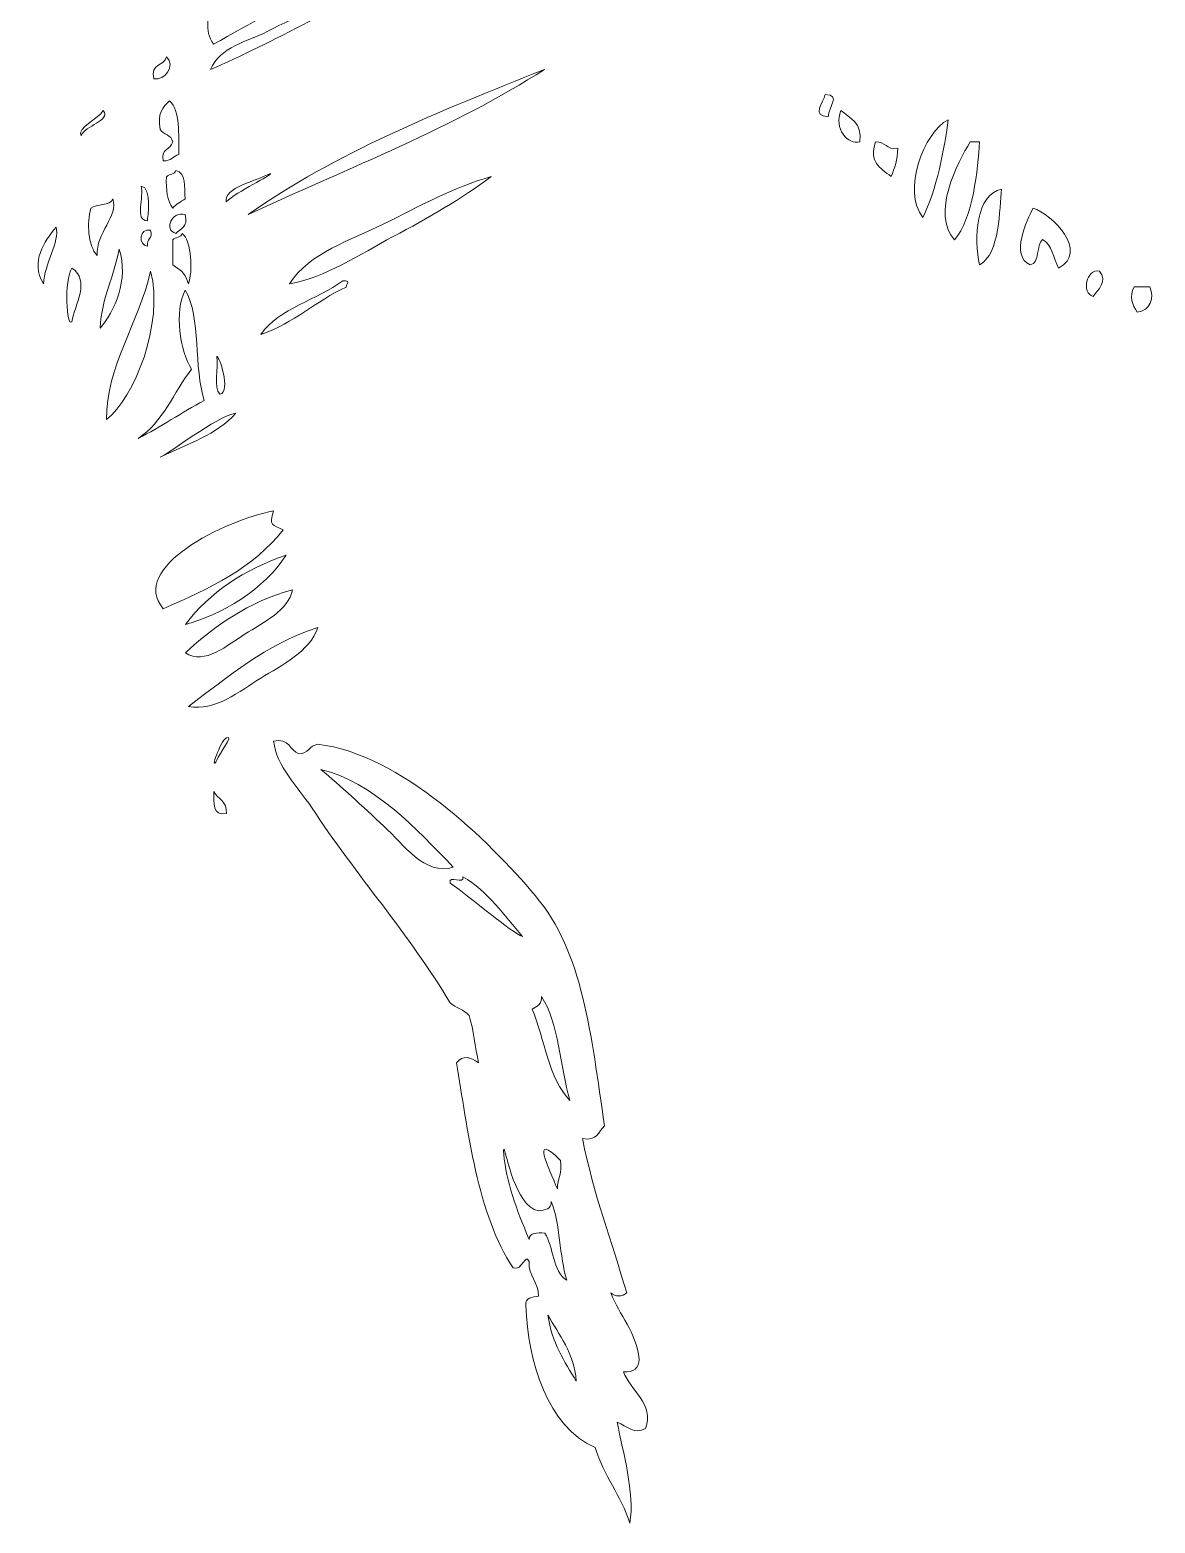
# Model space of a CAD drawing. Header units: inches. Extents: x 0.62 to 5.37, y -5.79 to -0.4.
# Drawn here: x 4.602 to 5.04, y -4.492 to -3.912 of the extents above; entities that cross this region are included whole.
import ezdxf

# ---------------------------------------------------------------- set-up
doc = ezdxf.new("R2010")
doc.units = ezdxf.units.IN
doc.header["$MEASUREMENT"] = 0
doc.layers.add('Layer 1', color=7, linetype='Continuous')

# ---------------------------------------------------------------- blocks, each defined once
blk = doc.blocks.new('block 98')
at = {"layer": 'Layer 1', "lineweight": 0}
blk.add_open_spline([(4.8026, -3.92751), (4.76166, -3.94376), (4.72091, -3.9602), (4.68742, -3.9839), (4.72648, -3.96579), (4.76779, -3.94989), (4.8026, -3.92751)], degree=3, knots=[0, 0, 0, 0, 1, 1, 1, 2, 2, 2, 2], dxfattribs=at)
blk = doc.blocks.new('block 102')
at = {"layer": 'Layer 1', "lineweight": 0}
blk.add_open_spline([(4.94965, -3.98509), (4.95482, -3.97492), (4.95831, -3.95733), (4.95947, -3.9471), (4.95014, -3.95172), (4.94131, -3.97491), (4.94965, -3.98509)], degree=3, knots=[0, 0, 0, 0, 1, 1, 1, 2, 2, 2, 2], dxfattribs=at)
blk = doc.blocks.new('block 104')
at = {"layer": 'Layer 1', "lineweight": 0}
blk.add_open_spline([(4.96191, -3.99368), (4.96919, -3.98576), (4.971, -3.96613), (4.97169, -3.95568), (4.97048, -3.95568), (4.96926, -3.95568), (4.96803, -3.95568), (4.96322, -3.96364), (4.95271, -3.98376), (4.96191, -3.99368)], degree=3, knots=[0, 0, 0, 0, 1, 1, 1, 2, 2, 2, 3, 3, 3, 3], dxfattribs=at)
blk = doc.blocks.new('block 109')
at = {"layer": 'Layer 1', "lineweight": 0}
blk.add_open_spline([(4.98027, -3.97406), (4.97025, -3.97598), (4.96937, -3.99319), (4.9717, -4.00348), (4.97967, -3.99925), (4.97941, -3.98142), (4.98027, -3.97406)], degree=3, knots=[0, 0, 0, 0, 1, 1, 1, 2, 2, 2, 2], dxfattribs=at)
blk = doc.blocks.new('block 111')
at = {"layer": 'Layer 1', "lineweight": 0}
blk.add_open_spline([(4.99622, -3.99367), (5.00008, -3.99552), (5.0003, -4.00102), (5.00237, -4.0047), (5.01448, -3.9984), (4.99986, -3.98381), (4.99254, -3.98142), (4.99006, -3.986), (4.98353, -4.00009), (4.99133, -4.00348), (4.99543, -4.00267), (4.99346, -3.99581), (4.99622, -3.99367)], degree=3, knots=[0, 0, 0, 0, 1, 1, 1, 2, 2, 2, 3, 3, 3, 4, 4, 4, 4], dxfattribs=at)
blk = doc.blocks.new('block 114')
at = {"layer": 'Layer 1', "lineweight": 0}
blk.add_open_spline([(5.01827, -4.00592), (5.01314, -4.00481), (5.01122, -4.01456), (5.01581, -4.01572), (5.0176, -4.0134), (5.02172, -4.0097), (5.01827, -4.00592)], degree=3, knots=[0, 0, 0, 0, 1, 1, 1, 2, 2, 2, 2], dxfattribs=at)
blk = doc.blocks.new('block 115')
at = {"layer": 'Layer 1', "lineweight": 0}
blk.add_open_spline([(4.69233, -4.03047), (4.70521, -4.0262), (4.71371, -4.01754), (4.72542, -4.01208), (4.72568, -4.01054), (4.72732, -4.00958), (4.72419, -4.00963), (4.71425, -4.01726), (4.6995, -4.02007), (4.69233, -4.03047)], degree=3, knots=[0, 0, 0, 0, 1, 1, 1, 2, 2, 2, 3, 3, 3, 3], dxfattribs=at)
blk = doc.blocks.new('block 118')
at = {"layer": 'Layer 1', "lineweight": 0}
blk.add_open_spline([(5.03788, -4.01205), (5.03584, -4.01205), (5.03381, -4.01205), (5.03174, -4.01205), (5.02987, -4.01589), (5.03099, -4.01889), (5.03299, -4.02184), (5.03795, -4.02123), (5.03995, -4.0163), (5.03788, -4.01205)], degree=3, knots=[0, 0, 0, 0, 1, 1, 1, 2, 2, 2, 3, 3, 3, 3], dxfattribs=at)
blk = doc.blocks.new('block 124')
at = {"layer": 'Layer 1', "lineweight": 0}
blk.add_open_spline([(4.65435, -4.13708), (4.67229, -4.12928), (4.68978, -4.12102), (4.70091, -4.10643), (4.69682, -4.1046), (4.6953, -4.10482), (4.69723, -4.09908), (4.67813, -4.10267), (4.64067, -4.12126), (4.65435, -4.13708)], degree=3, knots=[0, 0, 0, 0, 1, 1, 1, 2, 2, 2, 3, 3, 3, 3], dxfattribs=at)
blk = doc.blocks.new('block 126')
at = {"layer": 'Layer 1', "lineweight": 0}
blk.add_open_spline([(4.66293, -4.1432), (4.67671, -4.13975), (4.69392, -4.1293), (4.70215, -4.11625), (4.68582, -4.12197), (4.67245, -4.13066), (4.66293, -4.1432)], degree=3, knots=[0, 0, 0, 0, 1, 1, 1, 2, 2, 2, 2], dxfattribs=at)
blk = doc.blocks.new('block 130')
at = {"layer": 'Layer 1', "lineweight": 0}
blk.add_open_spline([(4.70459, -4.12972), (4.68731, -4.13449), (4.67447, -4.1437), (4.66293, -4.15422), (4.67043, -4.15925), (4.67952, -4.15105), (4.68622, -4.14688), (4.69307, -4.1426), (4.70309, -4.13767), (4.70459, -4.12972)], degree=3, knots=[0, 0, 0, 0, 1, 1, 1, 2, 2, 2, 3, 3, 3, 3], dxfattribs=at)
blk = doc.blocks.new('block 131')
at = {"layer": 'Layer 1', "lineweight": 0}
blk.add_open_spline([(4.71439, -4.14442), (4.69405, -4.15102), (4.67962, -4.16355), (4.66416, -4.17506), (4.67445, -4.17712), (4.68405, -4.16917), (4.69234, -4.16402), (4.70031, -4.15909), (4.71142, -4.15369), (4.71439, -4.14442)], degree=3, knots=[0, 0, 0, 0, 1, 1, 1, 2, 2, 2, 3, 3, 3, 3], dxfattribs=at)
blk = doc.blocks.new('block 134')
at = {"layer": 'Layer 1', "lineweight": 0}
blk.add_open_spline([(4.67397, -4.20815), (4.67397, -4.21263), (4.67349, -4.2176), (4.67887, -4.21672), (4.67934, -4.21175), (4.67552, -4.21108), (4.67397, -4.20815)], degree=3, knots=[0, 0, 0, 0, 1, 1, 1, 2, 2, 2, 2], dxfattribs=at)
blk = doc.blocks.new('block 173')
at = {"layer": 'Layer 1', "lineweight": 0}
blk.add_open_spline([(4.70336, -4.01085), (4.71722, -4.00851), (4.73058, -3.99945), (4.74379, -3.99247), (4.75722, -3.98536), (4.7705, -3.97767), (4.78178, -3.96919), (4.7671, -3.97323), (4.75342, -3.98099), (4.74011, -3.98756), (4.72706, -3.99403), (4.71134, -3.99859), (4.70336, -4.01085)], degree=3, knots=[0, 0, 0, 0, 1, 1, 1, 2, 2, 2, 3, 3, 3, 4, 4, 4, 4], dxfattribs=at)
blk = doc.blocks.new('block 176')
at = {"layer": 'Layer 1', "lineweight": 0}
blk.add_open_spline([(4.67887, -4.18732), (4.67654, -4.18838), (4.67226, -4.20107), (4.67519, -4.19589), (4.67598, -4.19353), (4.68213, -4.18584), (4.67887, -4.18732)], degree=3, knots=[0, 0, 0, 0, 1, 1, 1, 2, 2, 2, 2], dxfattribs=at)
blk = doc.blocks.new('block 182')
at = {"layer": 'Layer 1', "lineweight": 0}
blk.add_open_spline([(4.7144, -4.18976), (4.71123, -4.19025), (4.7107, -4.19342), (4.70706, -4.19344), (4.70342, -4.19216), (4.70346, -4.18723), (4.69724, -4.18853), (4.69842, -4.19857), (4.70645, -4.20594), (4.71196, -4.21426), (4.72932, -4.24057), (4.75012, -4.26383), (4.76587, -4.29024), (4.76795, -4.29226), (4.77138, -4.2929), (4.77323, -4.29514), (4.77502, -4.3007), (4.77561, -4.30746), (4.77691, -4.31351), (4.7738, -4.31136), (4.77094, -4.31037), (4.76833, -4.31351), (4.77251, -4.33843), (4.7767, -4.37372), (4.7904, -4.39317), (4.794, -4.39457), (4.79495, -4.38728), (4.79654, -4.39072), (4.79625, -4.39671), (4.80026, -4.39842), (4.8002, -4.40419), (4.79786, -4.40471), (4.79493, -4.40464), (4.7953, -4.40787), (4.79613, -4.42972), (4.80363, -4.45491), (4.82226, -4.46301), (4.82557, -4.47399), (4.8323, -4.48157), (4.83576, -4.49242), (4.83769, -4.48052), (4.83305, -4.465), (4.83083, -4.45321), (4.8347, -4.4547), (4.83732, -4.45815), (4.84187, -4.45565), (4.84545, -4.44606), (4.83583, -4.44095), (4.83329, -4.4336), (4.83727, -4.43391), (4.83919, -4.43214), (4.8394, -4.4287), (4.83809, -4.41777), (4.83173, -4.41187), (4.82839, -4.40296), (4.82999, -4.40453), (4.8329, -4.40453), (4.83451, -4.40296), (4.82871, -4.38303), (4.82154, -4.36447), (4.81735, -4.34292), (4.82312, -4.3442), (4.8235, -4.34009), (4.82592, -4.33802), (4.82051, -4.30234), (4.81773, -4.27074), (4.79896, -4.24857), (4.78079, -4.22708), (4.74676, -4.19356), (4.7144, -4.18976)], degree=3, knots=[0, 0, 0, 0, 1, 1, 1, 2, 2, 2, 3, 3, 3, 4, 4, 4, 5, 5, 5, 6, 6, 6, 7, 7, 7, 8, 8, 8, 9, 9, 9, 10, 10, 10, 11, 11, 11, 12, 12, 12, 13, 13, 13, 14, 14, 14, 15, 15, 15, 16, 16, 16, 17, 17, 17, 18, 18, 18, 19, 19, 19, 20, 20, 20, 21, 21, 21, 22, 22, 22, 23, 23, 23, 23], dxfattribs=at)
blk = doc.blocks.new('block 540')
at = {"layer": 'Layer 1', "lineweight": 0}
blk.add_open_spline([(4.76828, -3.85645), (4.73389, -3.86861), (4.70341, -3.88471), (4.67148, -3.89934), (4.67274, -3.9071), (4.66979, -3.91221), (4.67394, -3.91773), (4.70158, -3.9021), (4.73455, -3.88451), (4.76461, -3.87238), (4.7749, -3.86823), (4.78709, -3.86255), (4.7977, -3.8638), (4.79032, -3.86377), (4.78575, -3.86656), (4.78177, -3.86994), (4.81109, -3.86209), (4.83764, -3.85146), (4.86754, -3.84418), (4.86849, -3.83914), (4.86566, -3.8379), (4.86631, -3.83315), (4.79662, -3.84885), (4.73628, -3.87388), (4.68006, -3.90302), (4.70575, -3.88379), (4.73928, -3.87239), (4.76828, -3.85645)], degree=3, knots=[0, 0, 0, 0, 1, 1, 1, 2, 2, 2, 3, 3, 3, 4, 4, 4, 5, 5, 5, 6, 6, 6, 7, 7, 7, 8, 8, 8, 9, 9, 9, 9], dxfattribs=at)
blk = doc.blocks.new('block 555')
at = {"layer": 'Layer 1', "lineweight": 0}
blk.add_open_spline([(4.77073, -3.87483), (4.74692, -3.88769), (4.71868, -3.90055), (4.69477, -3.91283), (4.68727, -3.91667), (4.67619, -3.91879), (4.67271, -3.92753), (4.69589, -3.9177), (4.72536, -3.90084), (4.7499, -3.88954), (4.75807, -3.88578), (4.77225, -3.88427), (4.77319, -3.87605), (4.77292, -3.8751), (4.77217, -3.87463), (4.77073, -3.87483)], degree=3, knots=[0, 0, 0, 0, 1, 1, 1, 2, 2, 2, 3, 3, 3, 4, 4, 4, 5, 5, 5, 5], dxfattribs=at)
blk = doc.blocks.new('block 564')
at = {"layer": 'Layer 1', "lineweight": 0}
blk.add_open_spline([(4.65066, -3.93121), (4.6551, -3.93191), (4.6593, -3.92605), (4.65555, -3.92264), (4.65485, -3.92642), (4.649, -3.92506), (4.65066, -3.93121)], degree=3, knots=[0, 0, 0, 0, 1, 1, 1, 2, 2, 2, 2], dxfattribs=at)
blk = doc.blocks.new('block 565')
at = {"layer": 'Layer 1', "lineweight": 0}
blk.add_open_spline([(4.91287, -3.94589), (4.91283, -3.94208), (4.91813, -3.93734), (4.91165, -3.93731), (4.91091, -3.94032), (4.90619, -3.94563), (4.91287, -3.94589)], degree=3, knots=[0, 0, 0, 0, 1, 1, 1, 2, 2, 2, 2], dxfattribs=at)
blk = doc.blocks.new('block 566')
at = {"layer": 'Layer 1', "lineweight": 0}
blk.add_open_spline([(4.65311, -3.95081), (4.65421, -3.95298), (4.65762, -3.95285), (4.65801, -3.95571), (4.65733, -3.95871), (4.65327, -3.95833), (4.65433, -3.96307), (4.65738, -3.96326), (4.65813, -3.96115), (4.66046, -3.96062), (4.66018, -3.95273), (4.66113, -3.94361), (4.65679, -3.93979), (4.65406, -3.94197), (4.652, -3.94481), (4.65311, -3.95081)], degree=3, knots=[0, 0, 0, 0, 1, 1, 1, 2, 2, 2, 3, 3, 3, 4, 4, 4, 5, 5, 5, 5], dxfattribs=at)
blk = doc.blocks.new('block 567')
at = {"layer": 'Layer 1', "lineweight": 0}
blk.add_open_spline([(4.92514, -3.95569), (4.92626, -3.94804), (4.92119, -3.94657), (4.91779, -3.94344), (4.91486, -3.95064), (4.92055, -3.95692), (4.92514, -3.95569)], degree=3, knots=[0, 0, 0, 0, 1, 1, 1, 2, 2, 2, 2], dxfattribs=at)
blk = doc.blocks.new('block 570')
at = {"layer": 'Layer 1', "lineweight": 0}
blk.add_open_spline([(4.93738, -3.96917), (4.93861, -3.96588), (4.93992, -3.9627), (4.93986, -3.95814), (4.93535, -3.95894), (4.93516, -3.95549), (4.93128, -3.95568), (4.92876, -3.9635), (4.93273, -3.96571), (4.93738, -3.96917)], degree=3, knots=[0, 0, 0, 0, 1, 1, 1, 2, 2, 2, 3, 3, 3, 3], dxfattribs=at)
blk = doc.blocks.new('block 572')
at = {"layer": 'Layer 1', "lineweight": 0}
blk.add_open_spline([(4.65556, -3.9692), (4.65539, -3.97427), (4.6559, -3.97866), (4.65801, -3.98145), (4.65922, -3.97979), (4.66128, -3.97901), (4.66291, -3.97778), (4.66243, -3.97336), (4.66336, -3.96752), (4.65923, -3.96674), (4.65891, -3.96847), (4.65654, -3.96814), (4.65556, -3.9692)], degree=3, knots=[0, 0, 0, 0, 1, 1, 1, 2, 2, 2, 3, 3, 3, 4, 4, 4, 4], dxfattribs=at)
blk = doc.blocks.new('block 573')
at = {"layer": 'Layer 1', "lineweight": 0}
blk.add_open_spline([(4.64821, -3.98636), (4.64814, -3.98523), (4.65024, -3.97346), (4.64576, -3.97288), (4.647, -3.97696), (4.64304, -3.9862), (4.64821, -3.98636)], degree=3, knots=[0, 0, 0, 0, 1, 1, 1, 2, 2, 2, 2], dxfattribs=at)
blk = doc.blocks.new('block 575')
at = {"layer": 'Layer 1', "lineweight": 0}
blk.add_open_spline([(4.62615, -3.98146), (4.62465, -3.9873), (4.62504, -3.99571), (4.6286, -3.99984), (4.62824, -3.99087), (4.63703, -3.98459), (4.63473, -3.97778), (4.63373, -3.98086), (4.62827, -3.97948), (4.62615, -3.98146)], degree=3, knots=[0, 0, 0, 0, 1, 1, 1, 2, 2, 2, 3, 3, 3, 3], dxfattribs=at)
blk = doc.blocks.new('block 576')
at = {"layer": 'Layer 1', "lineweight": 0}
blk.add_open_spline([(4.65923, -3.99125), (4.661, -3.98934), (4.66417, -3.98883), (4.66291, -3.9839), (4.65765, -3.98242), (4.65434, -3.98992), (4.65923, -3.99125)], degree=3, knots=[0, 0, 0, 0, 1, 1, 1, 2, 2, 2, 2], dxfattribs=at)
blk = doc.blocks.new('block 578')
at = {"layer": 'Layer 1', "lineweight": 0}
blk.add_open_spline([(4.60777, -4.01086), (4.60812, -4.00304), (4.61423, -3.99448), (4.61267, -3.98881), (4.60821, -3.9945), (4.60248, -4.00193), (4.60777, -4.01086)], degree=3, knots=[0, 0, 0, 0, 1, 1, 1, 2, 2, 2, 2], dxfattribs=at)
blk = doc.blocks.new('block 579')
at = {"layer": 'Layer 1', "lineweight": 0}
blk.add_open_spline([(4.64821, -3.99615), (4.64771, -3.99321), (4.65046, -3.9935), (4.64944, -3.99002), (4.64493, -3.98886), (4.64457, -3.99605), (4.64821, -3.99615)], degree=3, knots=[0, 0, 0, 0, 1, 1, 1, 2, 2, 2, 2], dxfattribs=at)
blk = doc.blocks.new('block 580')
at = {"layer": 'Layer 1', "lineweight": 0}
blk.add_open_spline([(4.65801, -3.99371), (4.65801, -3.99698), (4.65801, -4.00024), (4.65801, -4.00351), (4.66099, -4.00566), (4.66249, -4.00555), (4.66414, -4.01085), (4.66582, -4.00628), (4.66555, -3.99427), (4.66169, -3.99125), (4.66136, -3.99298), (4.659, -3.99264), (4.65801, -3.99371)], degree=3, knots=[0, 0, 0, 0, 1, 1, 1, 2, 2, 2, 3, 3, 3, 4, 4, 4, 4], dxfattribs=at)
blk = doc.blocks.new('block 581')
at = {"layer": 'Layer 1', "lineweight": 0}
blk.add_open_spline([(4.62984, -4.02801), (4.63532, -4.02165), (4.64112, -4.00909), (4.63718, -3.99738), (4.63523, -4.00809), (4.63045, -4.01598), (4.62984, -4.02801)], degree=3, knots=[0, 0, 0, 0, 1, 1, 1, 2, 2, 2, 2], dxfattribs=at)
blk = doc.blocks.new('block 585')
at = {"layer": 'Layer 1', "lineweight": 0}
blk.add_open_spline([(4.61881, -4.02557), (4.61994, -4.01879), (4.62621, -4.00966), (4.61881, -4.00474), (4.61574, -4.00968), (4.61671, -4.0279), (4.61881, -4.02557)], degree=3, knots=[0, 0, 0, 0, 1, 1, 1, 2, 2, 2, 2], dxfattribs=at)
blk = doc.blocks.new('block 586')
at = {"layer": 'Layer 1', "lineweight": 0}
blk.add_open_spline([(4.63229, -4.06355), (4.643, -4.05546), (4.65474, -4.02612), (4.64944, -4.00596), (4.64491, -4.02573), (4.63211, -4.04309), (4.63229, -4.06355)], degree=3, knots=[0, 0, 0, 0, 1, 1, 1, 2, 2, 2, 2], dxfattribs=at)
blk = doc.blocks.new('block 591')
at = {"layer": 'Layer 1', "lineweight": 0}
blk.add_open_spline([(4.66538, -4.04395), (4.6584, -4.0529), (4.65432, -4.06475), (4.64454, -4.0709), (4.6536, -4.06648), (4.66138, -4.06077), (4.67028, -4.05621), (4.6661, -4.04363), (4.66917, -4.0238), (4.66292, -4.01332), (4.65842, -4.02139), (4.66099, -4.0373), (4.66538, -4.04395)], degree=3, knots=[0, 0, 0, 0, 1, 1, 1, 2, 2, 2, 3, 3, 3, 4, 4, 4, 4], dxfattribs=at)
blk = doc.blocks.new('block 595')
at = {"layer": 'Layer 1', "lineweight": 0}
blk.add_open_spline([(4.6764, -4.05374), (4.68088, -4.05273), (4.67591, -4.03842), (4.67517, -4.03904), (4.67596, -4.04357), (4.6736, -4.05124), (4.6764, -4.05374)], degree=3, knots=[0, 0, 0, 0, 1, 1, 1, 2, 2, 2, 2], dxfattribs=at)
blk = doc.blocks.new('block 643')
at = {"layer": 'Layer 1', "lineweight": 0}
blk.add_open_spline([(4.74013, -4.22161), (4.74783, -4.22868), (4.75593, -4.24097), (4.76711, -4.23754), (4.75294, -4.2227), (4.73575, -4.20435), (4.71563, -4.19956), (4.72334, -4.20599), (4.73169, -4.21385), (4.74013, -4.22161)], degree=3, knots=[0, 0, 0, 0, 1, 1, 1, 2, 2, 2, 3, 3, 3, 3], dxfattribs=at)
blk = doc.blocks.new('block 665')
at = {"layer": 'Layer 1', "lineweight": 0}
blk.add_open_spline([(4.79774, -4.29269), (4.80264, -4.30452), (4.80419, -4.31972), (4.81245, -4.32821), (4.80846, -4.31504), (4.80829, -4.29806), (4.8014, -4.28778), (4.80163, -4.29084), (4.79953, -4.29161), (4.79774, -4.29269)], degree=3, knots=[0, 0, 0, 0, 1, 1, 1, 2, 2, 2, 3, 3, 3, 3], dxfattribs=at)
blk = doc.blocks.new('block 681')
at = {"layer": 'Layer 1', "lineweight": 0}
blk.add_open_spline([(4.81492, -4.43727), (4.814, -4.42593), (4.80821, -4.41946), (4.80388, -4.41155), (4.80532, -4.42235), (4.81034, -4.42958), (4.81492, -4.43727)], degree=3, knots=[0, 0, 0, 0, 1, 1, 1, 2, 2, 2, 2], dxfattribs=at)
blk = doc.blocks.new('block 797')
at = {"layer": 'Layer 1', "lineweight": 0}
blk.add_open_spline([(4.62247, -3.95328), (4.62378, -3.94922), (4.63404, -3.94774), (4.63105, -3.94347), (4.62909, -3.94687), (4.62065, -3.95017), (4.62247, -3.95328)], degree=3, knots=[0, 0, 0, 0, 1, 1, 1, 2, 2, 2, 2], dxfattribs=at)
blk = doc.blocks.new('block 799')
at = {"layer": 'Layer 1', "lineweight": 0}
blk.add_open_spline([(4.67885, -3.97901), (4.68275, -3.97494), (4.69675, -3.96859), (4.696, -3.96796), (4.69037, -3.97093), (4.67779, -3.97341), (4.67885, -3.97901)], degree=3, knots=[0, 0, 0, 0, 1, 1, 1, 2, 2, 2, 2], dxfattribs=at)
blk = doc.blocks.new('block 811')
at = {"layer": 'Layer 1', "lineweight": 0}
blk.add_open_spline([(4.65312, -4.07826), (4.66352, -4.07312), (4.67534, -4.06943), (4.68253, -4.0611), (4.67484, -4.06256), (4.65672, -4.07676), (4.65312, -4.07826)], degree=3, knots=[0, 0, 0, 0, 1, 1, 1, 2, 2, 2, 2], dxfattribs=at)
blk = doc.blocks.new('block 835')
at = {"layer": 'Layer 1', "lineweight": 0}
blk.add_open_spline([(4.79406, -4.2645), (4.78681, -4.25623), (4.78065, -4.24687), (4.77077, -4.24122), (4.77166, -4.24454), (4.765, -4.24034), (4.76587, -4.24367), (4.77453, -4.24982), (4.78933, -4.26258), (4.79406, -4.2645)], degree=3, knots=[0, 0, 0, 0, 1, 1, 1, 2, 2, 2, 3, 3, 3, 3], dxfattribs=at)
blk = doc.blocks.new('block 849')
at = {"layer": 'Layer 1', "lineweight": 0}
blk.add_open_spline([(4.7904, -4.35886), (4.78879, -4.35518), (4.78609, -4.34213), (4.78672, -4.34905), (4.78769, -4.35958), (4.79153, -4.3702), (4.79654, -4.38214), (4.7967, -4.37945), (4.79961, -4.37951), (4.80265, -4.37968), (4.80625, -4.38506), (4.8056, -4.3947), (4.81123, -4.39806), (4.80827, -4.38879), (4.80877, -4.37602), (4.80509, -4.36743), (4.80548, -4.37067), (4.80255, -4.37059), (4.80019, -4.37111), (4.7954, -4.37012), (4.79271, -4.36414), (4.7904, -4.35886)], degree=3, knots=[0, 0, 0, 0, 1, 1, 1, 2, 2, 2, 3, 3, 3, 4, 4, 4, 5, 5, 5, 6, 6, 6, 7, 7, 7, 7], dxfattribs=at)
blk = doc.blocks.new('block 850')
at = {"layer": 'Layer 1', "lineweight": 0}
blk.add_open_spline([(4.80755, -4.36252), (4.80761, -4.3585), (4.80962, -4.35643), (4.80877, -4.35151), (4.79712, -4.33983), (4.80406, -4.35425), (4.80755, -4.36252)], degree=3, knots=[0, 0, 0, 0, 1, 1, 1, 2, 2, 2, 2], dxfattribs=at)
blk = doc.blocks.new('block 25')
at = {"layer": 'Layer 1'}
for name in ['block 540', 'block 555', 'block 564', 'block 98', 'block 566', 'block 565', 'block 797', 'block 567', 'block 102', 'block 570', 'block 104', 'block 572', 'block 799', 'block 573', 'block 173', 'block 109', 'block 575', 'block 576', 'block 111', 'block 578', 'block 579', 'block 580', 'block 581', 'block 585', 'block 586', 'block 115', 'block 114', 'block 591', 'block 118', 'block 595', 'block 811', 'block 124', 'block 126', 'block 130', 'block 131', 'block 176', 'block 182', 'block 643', 'block 134', 'block 835', 'block 665', 'block 850', 'block 849', 'block 681']:
    blk.add_blockref(name, (0, 0), dxfattribs=at)

msp = doc.modelspace()

# ---------------------------------------------------------------- block references
at = {"layer": 'Layer 1'}
msp.add_blockref('block 25', (0, 0), dxfattribs=at)

doc.saveas('drawing.dxf')
